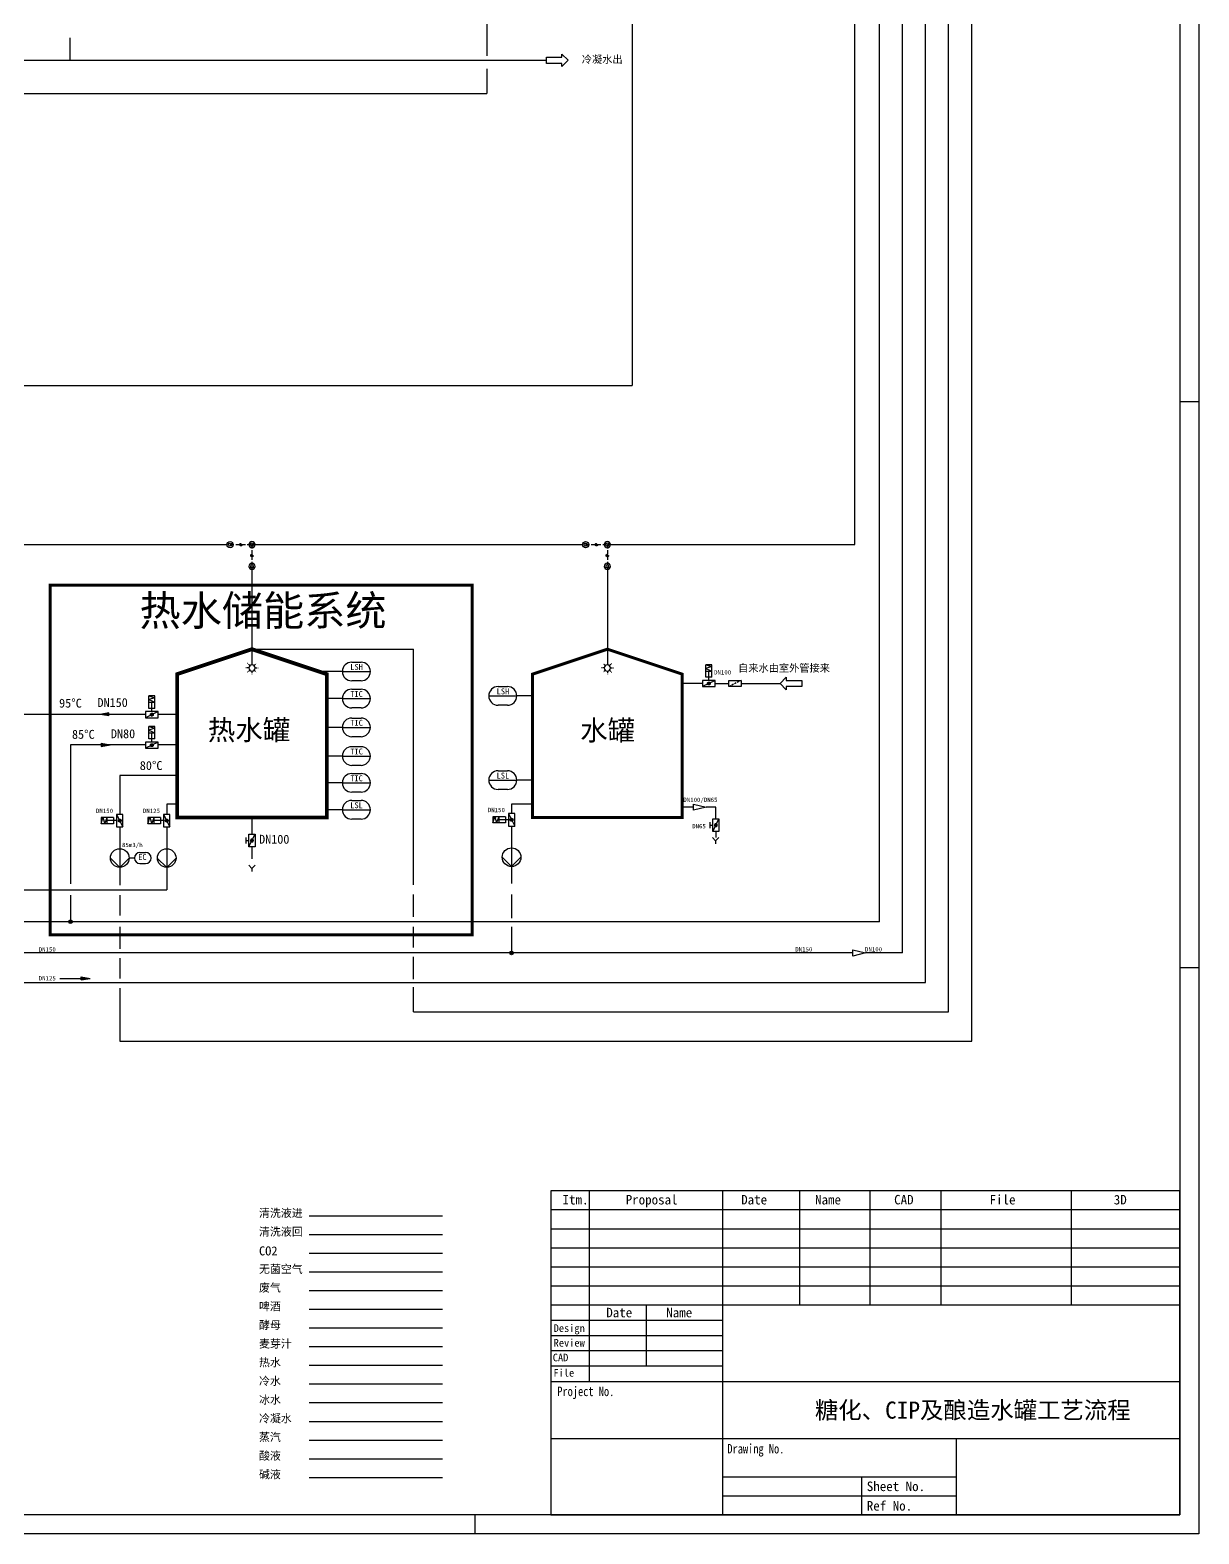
# Model space of a CAD drawing. Header units: millimetres. Extents: x 702 to 1891, y -286 to 555.
# Drawn here: x 1584.3 to 1890.9, y -286.1 to 108.5 of the extents above; entities that cross this region are included whole.
import ezdxf
from ezdxf.enums import TextEntityAlignment as Align

# ---------------------------------------------------------------- set-up
doc = ezdxf.new("R2010")
doc.units = ezdxf.units.MM
doc.header["$MEASUREMENT"] = 0
doc.linetypes.add('1', pattern=[0])
doc.linetypes.add('GESTRICHELT', pattern=[0.75, 0.5, -0.25])
doc.layers.get('0').update_dxf_attribs({"linetype": 'CONTINUOUS'})
for name, color, linetype in [('CIP', 24, 'CONTINUOUS'), ('DUENN', 7, 'CONTINUOUS'), ('GESTRICHELT', 6, 'GESTRICHELT'), ('SYMBOLE', 3, 'CONTINUOUS'), ('TEXT', 7, 'CONTINUOUS')]:
    doc.layers.add(name, color=color, linetype=linetype)

# ---------------------------------------------------------------- blocks, each defined once
blk = doc.blocks.new('A$C0B47380F')
for p, q in [((1189, 841), (1189, 0)), ((1184, 836), (1184, 5)), ((1189, 297), (1184, 297)), ((1189, 148.5), (1184, 148.5)), ((1184, 5), (20, 5)), ((999, 5), (999, 0)), ((1189, 0), (0, 0))]:
    blk.add_line(p, q)
blk = doc.blocks.new('P')
at = {"color": 3, "linetype": 'Continuous'}
for p, q in [((0, 2.2), (12.5, 0)), ((0, -2.2), (0, 2.2)), ((0, 1.7), (9.8, 0)), ((0, 1.3), (7.1, 0)), ((0, 0.8), (4.4, 0)), ((0, 0.3), (1.7, 0)), ((0, 0), (12.5, 0)), ((0, -2.2), (12.5, 0)), ((0, -0.3), (1.7, 0)), ((0, -0.8), (4.4, 0)), ((0, -1.3), (7.1, 0)), ((0, -1.7), (9.8, 0))]:
    blk.add_line(p, q, dxfattribs=at)
blk = doc.blocks.new('K667')
at = {"color": 3, "linetype": '1'}
for p, q in [((2.5, 15), (7.5, 15)), ((7.5, 15), (2.5, 13.5)), ((2.5, 5), (2.5, 15)), ((2.5, 13.5), (7.5, 12)), ((7.5, 5), (7.5, 15)), ((0, 2.5), (10, 2.5)), ((0, 2.5), (10, -2.5)), ((0, -2.5), (0, 2.5)), ((7.5, 12), (2.5, 10)), ((7.5, 10), (2.5, 10)), ((2.5, 5), (7.5, 5)), ((3.867323, 0.097151), (3.860403, -0.016551)), ((3.862499, 0.041555), (4.918846, 1.097903)), ((3.862618, -0.099747), (5.060149, 1.097784)), ((3.885673, 0.209575), (3.867323, 0.097151)), ((3.877821, -0.225965), (5.186367, 1.08258)), ((3.884744, 0.205221), (4.75518, 1.075658)), ((3.915266, 0.319575), (3.885673, 0.209575)), ((3.904503, -0.340705), (5.301106, 1.055899)), ((3.955801, 0.426031), (3.915266, 0.319575)), ((3.940591, -0.446038), (5.40644, 1.019811)), ((3.949481, 0.41138), (4.549022, 1.010921)), ((4.006864, 0.527857), (3.955801, 0.426031)), ((3.984798, -0.543252), (5.503654, 0.975603)), ((4.067934, 0.624014), (4.006864, 0.527857)), ((4.036295, -0.633177), (5.593579, 0.924107)), ((4.13839, 0.713524), (4.067934, 0.624014)), ((4.09455, -0.716344), (5.676745, 0.865852)), ((4.217512, 0.795472), (4.13839, 0.713524)), ((4.159246, -0.793069), (5.753471, 0.801156)), ((4.304495, 0.869024), (4.217512, 0.795472)), ((4.230237, -0.863499), (5.823901, 0.730165)), ((4.398451, 0.93343), (4.304495, 0.869024)), ((4.30753, -0.927627), (5.888028, 0.652871)), ((4.391286, -0.985292), (5.945694, 0.569116)), ((4.498423, 0.988033), (4.398451, 0.93343)), ((4.481838, -1.036162), (5.996564, 0.478564)), ((4.603391, 1.032277), (4.498423, 0.988033)), ((4.579739, -1.079682), (6.040084, 0.380662)), ((4.712286, 1.065711), (4.603391, 1.032277)), ((4.685853, -1.114989), (6.075391, 0.274548)), ((4.823997, 1.087993), (4.712286, 1.065711)), ((4.80152, -1.140744), (6.101145, 0.158881)), ((4.937386, 1.098897), (4.823997, 1.087993)), ((4.928909, -1.154777), (6.115178, 0.031493)), ((5.051296, 1.098312), (4.937386, 1.098897)), ((5, 5), (5, 10)), ((5, 2.5), (5, 5)), ((5.164567, 1.086243), (5.051296, 1.098312)), ((5.276043, 1.062813), (5.164567, 1.086243)), ((5.384588, 1.028262), (5.276043, 1.062813)), ((5.489096, 0.982942), (5.384588, 1.028262)), ((5.588502, 0.927313), (5.489096, 0.982942)), ((5.681791, 0.861945), (5.588502, 0.927313)), ((5.768013, 0.787503), (5.681791, 0.861945)), ((5.846289, 0.704745), (5.768013, 0.787503)), ((5.915821, 0.614517), (5.846289, 0.704745)), ((5.975899, 0.517736), (5.915821, 0.614517)), ((6.025913, 0.415391), (5.975899, 0.517736)), ((6.065351, 0.308524), (6.025913, 0.415391)), ((6.093812, 0.198225), (6.065351, 0.308524)), ((6.111005, 0.085618), (6.093812, 0.198225)), ((6.116756, -0.028148), (6.111005, 0.085618)), ((10, 2.5), (10, -2.5)), ((10, -2.5), (0, -2.5)), ((3.860403, -0.016551), (3.864984, -0.13037)), ((3.864984, -0.13037), (3.881019, -0.243148)), ((3.881019, -0.243148), (3.908345, -0.353734)), ((3.908345, -0.353734), (3.946682, -0.461)), ((3.946682, -0.461), (3.995641, -0.563854)), ((3.995641, -0.563854), (4.054722, -0.661247)), ((4.054722, -0.661247), (4.123322, -0.752186)), ((4.123322, -0.752186), (4.200743, -0.835743)), ((4.200743, -0.835743), (4.286196, -0.911068)), ((4.286196, -0.911068), (4.378808, -0.977392)), ((4.378808, -0.977392), (4.477636, -1.034039)), ((4.477636, -1.034039), (4.581673, -1.080431)), ((4.581673, -1.080431), (4.689857, -1.116097)), ((4.689857, -1.116097), (4.801087, -1.140671)), ((4.801087, -1.140671), (4.914227, -1.153904)), ((4.914227, -1.153904), (5.028126, -1.15566)), ((5.028126, -1.15566), (5.14162, -1.145922)), ((5.07183, -1.153276), (6.113678, -0.111429)), ((5.14162, -1.145922), (5.253555, -1.124789)), ((5.238125, -1.128403), (6.088805, -0.277723)), ((5.253555, -1.124789), (5.362787, -1.092477)), ((5.362787, -1.092477), (5.468205, -1.049314)), ((5.450509, -1.05744), (6.017842, -0.490107)), ((5.468205, -1.049314), (5.568733, -0.995741)), ((5.568733, -0.995741), (5.663346, -0.932304)), ((5.663346, -0.932304), (5.75108, -0.85965)), ((5.75108, -0.85965), (5.831041, -0.77852)), ((5.831041, -0.77852), (5.902413, -0.689739)), ((5.902413, -0.689739), (5.964469, -0.594215)), ((5.964469, -0.594215), (6.016575, -0.492919)), ((6.016575, -0.492919), (6.058202, -0.386886)), ((6.058202, -0.386886), (6.088925, -0.277195)), ((6.088925, -0.277195), (6.108429, -0.164966)), ((6.108429, -0.164966), (6.116517, -0.051341)), ((6.116517, -0.051341), (6.116756, -0.028148))]:
    blk.add_line(p, q, dxfattribs=at)
blk = doc.blocks.new('00582')
at = {"layer": 'SYMBOLE'}
for p, q in [((-2.5, 2.5), (0, 0)), ((0, 0), (2.5, 2.5)), ((0, 0), (0, -2.5))]:
    blk.add_line(p, q, dxfattribs=at)
blk = doc.blocks.new('K587')
at = {"color": 3, "linetype": '1'}
for p, q in [((0, 2.5), (10, 2.5)), ((0, -2.5), (0, 2.5)), ((0, 2.5), (4, 0.5)), ((2.5, 4.5), (7.5, 4.5)), ((3.867323, 0.097151), (3.860403, -0.016551)), ((3.862499, 0.041555), (4.918846, 1.097903)), ((3.862618, -0.099747), (5.060149, 1.097784)), ((3.885673, 0.209575), (3.867323, 0.097151)), ((3.877821, -0.225965), (5.186367, 1.08258)), ((3.884744, 0.205221), (4.75518, 1.075658)), ((3.915266, 0.319575), (3.885673, 0.209575)), ((3.904503, -0.340705), (5.301106, 1.055899)), ((3.955801, 0.426031), (3.915266, 0.319575)), ((3.940591, -0.446038), (5.40644, 1.019811)), ((3.949481, 0.41138), (4.549022, 1.010921)), ((4.006864, 0.527857), (3.955801, 0.426031)), ((3.984798, -0.543252), (5.503654, 0.975603)), ((4.067934, 0.624014), (4.006864, 0.527857)), ((4.036295, -0.633177), (5.593579, 0.924107)), ((4.13839, 0.713524), (4.067934, 0.624014)), ((4.09455, -0.716344), (5.676745, 0.865852)), ((4.217512, 0.795472), (4.13839, 0.713524)), ((4.159246, -0.793069), (5.753471, 0.801156)), ((4.304495, 0.869024), (4.217512, 0.795472)), ((4.230237, -0.863499), (5.823901, 0.730165)), ((4.398451, 0.93343), (4.304495, 0.869024)), ((4.30753, -0.927627), (5.888028, 0.652871)), ((4.391286, -0.985292), (5.945694, 0.569116)), ((4.498423, 0.988033), (4.398451, 0.93343)), ((4.481838, -1.036162), (5.996564, 0.478564)), ((4.603391, 1.032277), (4.498423, 0.988033)), ((4.579739, -1.079682), (6.040084, 0.380662)), ((4.712286, 1.065711), (4.603391, 1.032277)), ((4.685853, -1.114989), (6.075391, 0.274548)), ((4.823997, 1.087993), (4.712286, 1.065711)), ((4.80152, -1.140744), (6.101145, 0.158881)), ((4.937386, 1.098897), (4.823997, 1.087993)), ((4.928909, -1.154777), (6.115178, 0.031493)), ((5.051296, 1.098312), (4.937386, 1.098897)), ((5, 4.5), (5, 2.5)), ((5.164567, 1.086243), (5.051296, 1.098312)), ((5.276043, 1.062813), (5.164567, 1.086243)), ((5.384588, 1.028262), (5.276043, 1.062813)), ((5.489096, 0.982942), (5.384588, 1.028262)), ((5.588502, 0.927313), (5.489096, 0.982942)), ((5.681791, 0.861945), (5.588502, 0.927313)), ((5.768013, 0.787503), (5.681791, 0.861945)), ((5.846289, 0.704745), (5.768013, 0.787503)), ((5.915821, 0.614517), (5.846289, 0.704745)), ((5.975899, 0.517736), (5.915821, 0.614517)), ((6.025913, 0.415391), (5.975899, 0.517736)), ((6.065351, 0.308524), (6.025913, 0.415391)), ((6.093812, 0.198225), (6.065351, 0.308524)), ((6.111005, 0.085618), (6.093812, 0.198225)), ((6.116756, -0.028148), (6.111005, 0.085618)), ((10, 2.5), (10, -2.5)), ((10, -2.5), (0, -2.5)), ((3.860403, -0.016551), (3.864984, -0.13037)), ((3.864984, -0.13037), (3.881019, -0.243148)), ((3.881019, -0.243148), (3.908345, -0.353734)), ((3.908345, -0.353734), (3.946682, -0.461)), ((3.946682, -0.461), (3.995641, -0.563854)), ((3.995641, -0.563854), (4.054722, -0.661247)), ((4.054722, -0.661247), (4.123322, -0.752186)), ((4.123322, -0.752186), (4.200743, -0.835743)), ((4.200743, -0.835743), (4.286196, -0.911068)), ((4.286196, -0.911068), (4.378808, -0.977392)), ((4.378808, -0.977392), (4.477636, -1.034039)), ((4.477636, -1.034039), (4.581673, -1.080431)), ((4.581673, -1.080431), (4.689857, -1.116097)), ((4.689857, -1.116097), (4.801087, -1.140671)), ((4.801087, -1.140671), (4.914227, -1.153904)), ((4.914227, -1.153904), (5.028126, -1.15566)), ((5.028126, -1.15566), (5.14162, -1.145922)), ((5.07183, -1.153276), (6.113678, -0.111429)), ((5.14162, -1.145922), (5.253555, -1.124789)), ((5.238125, -1.128403), (6.088805, -0.277723)), ((5.253555, -1.124789), (5.362787, -1.092477)), ((5.362787, -1.092477), (5.468205, -1.049314)), ((5.450509, -1.05744), (6.017842, -0.490107)), ((5.468205, -1.049314), (5.568733, -0.995741)), ((5.568733, -0.995741), (5.663346, -0.932304)), ((5.663346, -0.932304), (5.75108, -0.85965)), ((5.75108, -0.85965), (5.831041, -0.77852)), ((5.831041, -0.77852), (5.902413, -0.689739)), ((5.902413, -0.689739), (5.964469, -0.594215)), ((5.964469, -0.594215), (6.016575, -0.492919)), ((6, -0.5), (10, -2.5)), ((6.016575, -0.492919), (6.058202, -0.386886)), ((6.058202, -0.386886), (6.088925, -0.277195)), ((6.088925, -0.277195), (6.108429, -0.164966)), ((6.108429, -0.164966), (6.116517, -0.051341)), ((6.116517, -0.051341), (6.116756, -0.028148))]:
    blk.add_line(p, q, dxfattribs=at)
blk = doc.blocks.new('P501')
at = {"color": 3}
for radius in [2.5, 1.25]:
    blk.add_circle((0, 0), radius, dxfattribs=at)
blk = doc.blocks.new('T961')
at = {"color": 6, "linetype": 'GESTRICHELT', "ltscale": 3}
for p, q in [((-2.5, 0), (-5, 0)), ((-1.8, 1.8), (-3.5, 3.5)), ((1.8, 1.8), (3.5, 3.5)), ((2.5, 0), (5, 0)), ((-1.8, -1.8), (-3.5, -3.5)), ((0, -2.5), (0, -5)), ((1.8, -1.8), (3.5, -3.5))]:
    blk.add_line(p, q, dxfattribs=at)
at = {"color": 3}
blk.add_circle((0, 0), 2.5, dxfattribs=at)

msp = doc.modelspace()

# ---------------------------------------------------------------- hatches: boundary and pattern name
h = msp.add_hatch(color=6)
h.paths.add_polyline_path([(1639.29, -26.48, -1), (1639.94, -26.48)])
h.paths.add_polyline_path([(1639.29, -26.48), (1639.94, -26.48, -1)])
h.paths.add_polyline_path([(1642.48, -29.01, -0.414214), (1642.8, -29.34, -0.414214), (1642.48, -29.67)])
h.paths.add_polyline_path([(1642.48, -29.67, -0.414214), (1642.15, -29.34, -0.414214), (1642.48, -29.01)])
h = msp.add_hatch(color=6)
h.paths.add_polyline_path([(1732.55, -26.48, -1), (1733.2, -26.48)])
h.paths.add_polyline_path([(1732.55, -26.48), (1733.2, -26.48, -1)])
h.paths.add_polyline_path([(1735.73, -29.01, -0.414214), (1736.06, -29.34, -0.414214), (1735.73, -29.67)])
h.paths.add_polyline_path([(1735.73, -29.67, -0.414214), (1735.41, -29.34, -0.414214), (1735.73, -29.01)])
at = {"layer": 'TEXT'}
for points in [[(1595.38, -125.45, 1), (1594.43, -125.45, 1)], [(1711.07, -133.62, 1), (1710.12, -133.62, 1)]]:
    msp.add_hatch(color=256, dxfattribs=at).paths.add_polyline_path(points)

# ---------------------------------------------------------------- linework, layer by layer
at = {"color": 4}
for p, q in [((1831.32, -156.78), (1831.32, 446.94)), ((1825.24, -149.06), (1825.24, 435.34)), ((1819.22, -141.34), (1819.22, 383.88)), ((1807.11, -125.45), (1807.11, 370.04)), ((1742.19, 178.85), (1742.19, 15.29)), ((1462.72, 15.29), (1742.19, 15.29)), ((1642.48, -53.93), (1684.88, -53.93)), ((1684.88, -115.74), (1684.88, -53.93)), ((1599.81, -71.02), (1581.78, -71.02)), ((1614.57, -71.02), (1599.81, -71.02)), ((1604.95, -70.6), (1602.62, -71.02)), ((1604.95, -71.02), (1602.62, -71.02)), ((1604.95, -71.43), (1602.62, -71.02)), ((1604.95, -70.69), (1603.12, -71.02)), ((1604.95, -71.34), (1603.12, -71.02)), ((1604.95, -70.78), (1603.63, -71.02)), ((1604.95, -71.25), (1603.63, -71.02)), ((1604.95, -70.87), (1604.13, -71.02)), ((1604.95, -71.16), (1604.13, -71.02)), ((1604.95, -70.96), (1604.64, -71.02)), ((1604.95, -71.07), (1604.64, -71.02)), ((1604.95, -71.43), (1604.95, -70.6)), ((1622.85, -71.02), (1617.85, -71.02)), ((1602.91, -78.62), (1605.24, -79.03)), ((1602.91, -78.62), (1602.91, -79.44)), ((1602.91, -78.71), (1604.74, -79.03)), ((1602.91, -78.8), (1604.23, -79.03)), ((1602.91, -78.89), (1603.73, -79.03)), ((1594.9, -79.03), (1594.9, -115.5)), ((1614.57, -79.03), (1594.9, -79.03)), ((1602.91, -78.97), (1603.22, -79.03)), ((1602.91, -79.03), (1605.24, -79.03)), ((1602.91, -79.35), (1604.74, -79.03)), ((1602.91, -79.26), (1604.23, -79.03)), ((1602.91, -79.18), (1603.73, -79.03)), ((1602.91, -79.09), (1603.22, -79.03)), ((1602.91, -79.44), (1605.24, -79.03)), ((1622.85, -79.03), (1617.85, -79.03)), ((1607.79, -87.05), (1607.79, -97.24)), ((1622.85, -87.05), (1607.79, -87.05)), ((1622.72, -94.57), (1620.11, -94.57)), ((1620.11, -94.57), (1620.11, -97.24)), ((1607.79, -100.56), (1607.79, -106.27)), ((1620.11, -100.56), (1620.11, -106.27)), ((1607.79, -111.18), (1607.79, -115.86)), ((1620.11, -111.18), (1620.11, -117.05)), ((1496.78, -117.05), (1620.11, -117.05)), ((1684.88, -124.13), (1684.88, -118.25)), ((1594.9, -118.47), (1594.9, -125.45)), ((1607.79, -118.47), (1607.79, -123.83)), ((1807.11, -125.45), (1048.12, -125.45)), ((1607.79, -126.73), (1607.79, -132.53)), ((1684.88, -132.18), (1684.88, -126.74)), ((1607.79, -134.96), (1607.79, -140.33)), ((1684.88, -140.47), (1684.88, -134.64)), ((1470.84, -141.34), (1819.22, -141.34)), ((1607.79, -142.84), (1607.79, -156.78)), ((1684.88, -149.06), (1684.88, -142.59)), ((1684.88, -149.06), (1825.24, -149.06)), ((1607.79, -156.78), (1831.32, -156.78)), ((1657.47, -241.82), (1692.47, -241.82))]:
    msp.add_line(p, q, dxfattribs=at)
at = {"color": 163}
for p, q in [((1813.13, -133.62), (1813.13, 376.96)), ((1760.72, -62.92), (1755.34, -62.92)), ((1763.99, -62.92), (1767.58, -62.92)), ((1770.85, -62.92), (1781.02, -62.92)), ((1710.59, -94.57), (1710.59, -97.06)), ((1715.98, -94.57), (1710.59, -94.57)), ((1710.59, -100.33), (1710.59, -105.04)), ((1710.59, -100.35), (1710.59, -106.05)), ((1710.59, -110.96), (1710.59, -115.37)), ((1710.59, -118.25), (1710.59, -124.46)), ((1710.59, -126.74), (1710.59, -133.62)), ((1800.13, -133.62), (1558.17, -133.62)), ((1813.13, -133.62), (1803.4, -133.62)), ((1657.47, -246.72), (1692.47, -246.72))]:
    msp.add_line(p, q, dxfattribs=at)
at = {"color": 42}
for p, q in [((1704.11, 179.07), (1704.11, 101.73)), ((1704.11, 98.39), (1704.11, 91.86)), ((1307.21, 91.86), (1704.11, 91.86)), ((1657.47, -207.52), (1692.47, -207.52))]:
    msp.add_line(p, q, dxfattribs=at)
at = {"color": 111}
for p, q in [((1594.74, 106.51), (1594.74, 100.61)), ((1014.88, 100.6), (1719.71, 100.6)), ((1657.47, -256.52), (1692.47, -256.52))]:
    msp.add_line(p, q, dxfattribs=at)
at = {"color": 141}
for p, q in [((1719.71, 99.78), (1719.71, 101.42)), ((1719.71, 101.42), (1723.79, 101.42)), ((1723.79, 99.78), (1719.71, 99.78)), ((1723.79, 102.23), (1725.43, 100.6)), ((1723.79, 101.42), (1723.79, 102.23)), ((1725.43, 100.6), (1723.79, 98.96)), ((1723.79, 98.96), (1723.79, 99.78)), ((1781.02, -62.92), (1782.65, -61.29)), ((1782.65, -64.56), (1781.02, -62.92)), ((1782.65, -61.29), (1782.65, -62.11)), ((1782.65, -62.11), (1786.74, -62.11)), ((1786.74, -62.11), (1786.74, -63.74)), ((1782.65, -63.74), (1782.65, -64.56)), ((1786.74, -63.74), (1782.65, -63.74))]:
    msp.add_line(p, q, dxfattribs=at)
at = {"color": 3, "linetype": '1'}
for p, q in [((1767.58, -63.74), (1767.58, -62.11)), ((1767.58, -62.11), (1770.85, -62.11)), ((1770.85, -62.11), (1770.85, -63.74)), ((1615.39, -66.18), (1617.03, -66.67)), ((1617.03, -66.18), (1615.39, -66.18)), ((1615.39, -69.45), (1615.39, -66.18)), ((1617.03, -66.67), (1615.39, -67.16)), ((1617.03, -69.45), (1617.03, -66.18)), ((1770.85, -63.74), (1767.58, -63.74)), ((1614.57, -70.27), (1614.57, -71.9)), ((1617.85, -70.27), (1614.57, -71.9)), ((1617.85, -70.27), (1614.57, -70.27)), ((1615.39, -67.16), (1617.03, -67.81)), ((1615.39, -67.81), (1617.03, -67.81)), ((1617.03, -69.45), (1615.39, -69.45)), ((1615.85, -71.02), (1615.86, -70.98)), ((1615.85, -71.06), (1615.85, -71.02)), ((1615.86, -70.98), (1615.87, -70.95)), ((1616.31, -71.45), (1615.86, -70.99)), ((1615.87, -70.95), (1615.89, -70.91)), ((1616.35, -71.44), (1615.87, -70.96)), ((1616.38, -71.42), (1615.88, -70.93)), ((1615.89, -70.91), (1615.91, -70.88)), ((1616.41, -71.41), (1615.9, -70.9)), ((1615.91, -70.88), (1615.93, -70.85)), ((1616.44, -71.39), (1615.92, -70.87)), ((1615.93, -70.85), (1615.96, -70.83)), ((1616.46, -71.37), (1615.94, -70.85)), ((1615.96, -70.83), (1615.99, -70.8)), ((1616.48, -71.34), (1615.96, -70.82)), ((1615.99, -70.8), (1616.02, -70.78)), ((1616.51, -71.32), (1615.99, -70.8)), ((1616.02, -70.78), (1616.05, -70.76)), ((1616.52, -71.29), (1616.02, -70.78)), ((1616.54, -71.26), (1616.04, -70.77)), ((1616.05, -70.76), (1616.08, -70.75)), ((1616.08, -70.75), (1616.12, -70.74)), ((1616.56, -71.23), (1616.08, -70.75)), ((1616.57, -71.2), (1616.11, -70.74)), ((1616.12, -70.74), (1616.16, -70.73)), ((1616.58, -71.16), (1616.15, -70.73)), ((1616.16, -70.73), (1616.19, -70.73)), ((1616.19, -70.73), (1616.23, -70.72)), ((1616.58, -71.12), (1616.19, -70.73)), ((1616.21, -69.45), (1616.21, -67.81)), ((1616.21, -70.27), (1616.21, -69.45)), ((1616.23, -70.72), (1616.27, -70.73)), ((1616.58, -71.07), (1616.24, -70.73)), ((1616.27, -70.73), (1616.3, -70.74)), ((1616.57, -71.02), (1616.29, -70.73)), ((1616.3, -70.74), (1616.34, -70.75)), ((1616.34, -70.75), (1616.37, -70.76)), ((1616.55, -70.95), (1616.36, -70.75)), ((1616.37, -70.76), (1616.41, -70.78)), ((1616.41, -70.78), (1616.44, -70.8)), ((1616.44, -70.8), (1616.47, -70.82)), ((1616.47, -70.82), (1616.49, -70.85)), ((1616.49, -70.85), (1616.51, -70.88)), ((1616.51, -70.88), (1616.53, -70.91)), ((1616.53, -70.91), (1616.55, -70.94)), ((1616.55, -70.94), (1616.56, -70.98)), ((1616.56, -70.98), (1616.57, -71.02)), ((1616.57, -71.02), (1616.58, -71.05)), ((1617.85, -71.9), (1617.85, -70.27)), ((1614.57, -71.9), (1617.85, -71.9)), ((1615.39, -74.19), (1617.03, -74.68)), ((1617.03, -74.19), (1615.39, -74.19)), ((1615.39, -77.46), (1615.39, -74.19)), ((1617.03, -74.68), (1615.39, -75.17)), ((1615.84, -71.09), (1615.85, -71.06)), ((1616.23, -71.46), (1615.84, -71.07)), ((1615.84, -71.1), (1615.84, -71.09)), ((1615.85, -71.14), (1615.84, -71.1)), ((1616.27, -71.46), (1615.85, -71.03)), ((1616.19, -71.46), (1615.85, -71.12)), ((1615.85, -71.17), (1615.85, -71.14)), ((1615.86, -71.21), (1615.85, -71.17)), ((1616.13, -71.45), (1615.85, -71.18)), ((1615.88, -71.25), (1615.86, -71.21)), ((1616.06, -71.43), (1615.88, -71.24)), ((1615.89, -71.28), (1615.88, -71.25)), ((1615.91, -71.31), (1615.89, -71.28)), ((1615.94, -71.34), (1615.91, -71.31)), ((1615.96, -71.37), (1615.94, -71.34)), ((1615.99, -71.39), (1615.96, -71.37)), ((1616.02, -71.41), (1615.99, -71.39)), ((1616.06, -71.43), (1616.02, -71.41)), ((1616.09, -71.44), (1616.06, -71.43)), ((1616.13, -71.45), (1616.09, -71.44)), ((1616.16, -71.46), (1616.13, -71.45)), ((1616.2, -71.46), (1616.16, -71.46)), ((1616.24, -71.46), (1616.2, -71.46)), ((1616.27, -71.46), (1616.24, -71.46)), ((1616.31, -71.45), (1616.27, -71.46)), ((1616.35, -71.44), (1616.31, -71.45)), ((1616.38, -71.42), (1616.35, -71.44)), ((1616.41, -71.4), (1616.38, -71.42)), ((1616.44, -71.38), (1616.41, -71.4)), ((1616.47, -71.36), (1616.44, -71.38)), ((1616.5, -71.33), (1616.47, -71.36)), ((1616.52, -71.3), (1616.5, -71.33)), ((1616.54, -71.27), (1616.52, -71.3)), ((1616.55, -71.24), (1616.54, -71.27)), ((1616.57, -71.2), (1616.55, -71.24)), ((1616.58, -71.16), (1616.57, -71.2)), ((1616.58, -71.05), (1616.58, -71.09)), ((1616.58, -71.09), (1616.58, -71.13)), ((1616.58, -71.13), (1616.58, -71.16)), ((1617.03, -77.46), (1617.03, -74.19)), ((1614.57, -78.28), (1614.57, -79.92)), ((1617.85, -78.28), (1614.57, -79.92)), ((1617.85, -78.28), (1614.57, -78.28)), ((1615.39, -75.17), (1617.03, -75.83)), ((1615.39, -75.83), (1617.03, -75.83)), ((1617.03, -77.46), (1615.39, -77.46)), ((1615.89, -78.93), (1615.91, -78.9)), ((1616.41, -79.42), (1615.9, -78.91)), ((1615.91, -78.9), (1615.93, -78.87)), ((1616.44, -79.4), (1615.92, -78.89)), ((1615.93, -78.87), (1615.96, -78.84)), ((1616.46, -79.38), (1615.94, -78.86)), ((1615.96, -78.84), (1615.99, -78.82)), ((1616.48, -79.36), (1615.96, -78.84)), ((1615.99, -78.82), (1616.02, -78.8)), ((1616.51, -79.33), (1615.99, -78.82)), ((1616.02, -78.8), (1616.05, -78.78)), ((1616.52, -79.31), (1616.02, -78.8)), ((1616.54, -79.28), (1616.04, -78.78)), ((1616.05, -78.78), (1616.08, -78.76)), ((1616.08, -78.76), (1616.12, -78.75)), ((1616.56, -79.25), (1616.08, -78.77)), ((1616.57, -79.21), (1616.11, -78.75)), ((1616.12, -78.75), (1616.16, -78.74)), ((1616.58, -79.17), (1616.15, -78.75)), ((1616.16, -78.74), (1616.19, -78.74)), ((1616.58, -79.13), (1616.19, -78.74)), ((1616.19, -78.74), (1616.23, -78.74)), ((1616.21, -77.46), (1616.21, -75.83)), ((1616.21, -78.28), (1616.21, -77.46)), ((1616.23, -78.74), (1616.27, -78.74)), ((1616.58, -79.09), (1616.24, -78.74)), ((1616.27, -78.74), (1616.3, -78.75)), ((1616.57, -79.03), (1616.29, -78.75)), ((1616.3, -78.75), (1616.34, -78.76)), ((1616.34, -78.76), (1616.37, -78.78)), ((1616.55, -78.96), (1616.36, -78.77)), ((1616.37, -78.78), (1616.41, -78.79)), ((1616.41, -78.79), (1616.44, -78.81)), ((1616.44, -78.81), (1616.47, -78.84)), ((1616.47, -78.84), (1616.49, -78.87)), ((1616.49, -78.87), (1616.51, -78.9)), ((1616.51, -78.9), (1616.53, -78.93)), ((1617.85, -79.92), (1617.85, -78.28)), ((1614.57, -79.92), (1617.85, -79.92)), ((1615.84, -79.11), (1615.85, -79.07)), ((1616.23, -79.48), (1615.84, -79.09)), ((1615.84, -79.12), (1615.84, -79.11)), ((1615.85, -79.15), (1615.84, -79.12)), ((1615.85, -79.03), (1615.86, -79)), ((1615.85, -79.07), (1615.85, -79.03)), ((1616.27, -79.47), (1615.85, -79.05)), ((1616.19, -79.48), (1615.85, -79.14)), ((1615.85, -79.19), (1615.85, -79.15)), ((1616.13, -79.47), (1615.85, -79.19)), ((1615.86, -79.23), (1615.85, -79.19)), ((1615.86, -79), (1615.87, -78.96)), ((1616.31, -79.46), (1615.86, -79.01)), ((1615.88, -79.26), (1615.86, -79.23)), ((1615.87, -78.96), (1615.89, -78.93)), ((1616.35, -79.45), (1615.87, -78.97)), ((1616.38, -79.44), (1615.88, -78.94)), ((1616.06, -79.45), (1615.88, -79.26)), ((1615.89, -79.29), (1615.88, -79.26)), ((1615.91, -79.32), (1615.89, -79.29)), ((1615.94, -79.35), (1615.91, -79.32)), ((1615.96, -79.38), (1615.94, -79.35)), ((1615.99, -79.4), (1615.96, -79.38)), ((1616.02, -79.42), (1615.99, -79.4)), ((1616.06, -79.44), (1616.02, -79.42)), ((1616.09, -79.46), (1616.06, -79.44)), ((1616.13, -79.47), (1616.09, -79.46)), ((1616.16, -79.47), (1616.13, -79.47)), ((1616.2, -79.48), (1616.16, -79.47)), ((1616.24, -79.48), (1616.2, -79.48)), ((1616.27, -79.47), (1616.24, -79.48)), ((1616.31, -79.46), (1616.27, -79.47)), ((1616.35, -79.45), (1616.31, -79.46)), ((1616.38, -79.44), (1616.35, -79.45)), ((1616.41, -79.42), (1616.38, -79.44)), ((1616.44, -79.4), (1616.41, -79.42)), ((1616.47, -79.37), (1616.44, -79.4)), ((1616.5, -79.35), (1616.47, -79.37)), ((1616.52, -79.32), (1616.5, -79.35)), ((1616.54, -79.28), (1616.52, -79.32)), ((1616.53, -78.93), (1616.55, -78.96)), ((1616.55, -79.25), (1616.54, -79.28)), ((1616.55, -78.96), (1616.56, -78.99)), ((1616.57, -79.21), (1616.55, -79.25)), ((1616.56, -78.99), (1616.57, -79.03)), ((1616.57, -79.03), (1616.58, -79.07)), ((1616.58, -79.18), (1616.57, -79.21)), ((1616.58, -79.07), (1616.58, -79.1)), ((1616.58, -79.1), (1616.58, -79.14)), ((1616.58, -79.14), (1616.58, -79.18)), ((1758.33, -96.2), (1758.33, -94.56)), ((1758.33, -94.56), (1761.61, -95.38)), ((1761.61, -95.38), (1758.33, -96.2)), ((1641.65, -105.75), (1641.65, -102.48)), ((1641.65, -102.48), (1643.28, -102.48)), ((1642.63, -103.79), (1643.28, -102.48)), ((1643.28, -102.48), (1643.28, -105.75)), ((1607.79, -106.27), (1607.79, -111.18)), ((1620.11, -106.27), (1620.11, -111.18)), ((1640.99, -104.94), (1640.99, -103.3)), ((1640.99, -104.12), (1641.65, -104.12)), ((1641.65, -105.75), (1642.3, -104.45)), ((1643.28, -105.75), (1641.65, -105.75)), ((1642.11, -104.06), (1642.1, -104.1)), ((1642.1, -104.1), (1642.1, -104.14)), ((1642.5, -104.49), (1642.1, -104.1)), ((1642.45, -104.49), (1642.1, -104.14)), ((1642.1, -104.14), (1642.11, -104.18)), ((1642.12, -104.03), (1642.11, -104.06)), ((1642.54, -104.49), (1642.11, -104.06)), ((1642.11, -104.18), (1642.12, -104.21)), ((1642.4, -104.48), (1642.11, -104.2)), ((1642.13, -103.99), (1642.12, -104.03)), ((1642.58, -104.48), (1642.12, -104.02)), ((1642.12, -104.21), (1642.13, -104.25)), ((1642.14, -103.96), (1642.13, -103.99)), ((1642.61, -104.46), (1642.13, -103.99)), ((1642.13, -104.25), (1642.14, -104.28)), ((1642.33, -104.46), (1642.13, -104.27)), ((1642.16, -103.93), (1642.14, -103.96)), ((1642.64, -104.45), (1642.14, -103.95)), ((1642.14, -104.28), (1642.16, -104.32)), ((1642.18, -103.9), (1642.16, -103.93)), ((1642.67, -104.43), (1642.16, -103.92)), ((1642.16, -104.32), (1642.18, -104.35)), ((1642.21, -103.87), (1642.18, -103.9)), ((1642.7, -104.41), (1642.18, -103.9)), ((1642.18, -104.35), (1642.2, -104.37)), ((1642.72, -104.39), (1642.2, -103.87)), ((1642.2, -104.37), (1642.23, -104.4)), ((1642.23, -103.84), (1642.21, -103.87)), ((1642.26, -103.82), (1642.23, -103.84)), ((1642.75, -104.37), (1642.23, -103.85)), ((1642.23, -104.4), (1642.26, -104.42)), ((1642.77, -104.34), (1642.25, -103.83)), ((1642.29, -103.8), (1642.26, -103.82)), ((1642.26, -104.42), (1642.29, -104.44)), ((1642.79, -104.32), (1642.28, -103.81)), ((1642.33, -103.78), (1642.29, -103.8)), ((1642.29, -104.44), (1642.32, -104.46)), ((1642.8, -104.29), (1642.31, -103.79)), ((1642.32, -104.46), (1642.36, -104.47)), ((1642.36, -103.77), (1642.33, -103.78)), ((1642.82, -104.26), (1642.34, -103.78)), ((1642.4, -103.76), (1642.36, -103.77)), ((1642.36, -104.47), (1642.4, -104.48)), ((1642.83, -104.22), (1642.37, -103.77)), ((1642.44, -103.75), (1642.4, -103.76)), ((1642.4, -104.48), (1642.43, -104.49)), ((1642.84, -104.18), (1642.41, -103.76)), ((1642.43, -104.49), (1642.47, -104.49)), ((1642.47, -103.75), (1642.44, -103.75)), ((1642.84, -104.14), (1642.45, -103.75)), ((1642.48, -103.75), (1642.47, -103.75)), ((1642.47, -104.49), (1642.51, -104.49)), ((1642.52, -103.76), (1642.48, -103.75)), ((1642.84, -104.09), (1642.5, -103.75)), ((1642.51, -104.49), (1642.54, -104.48)), ((1642.55, -103.76), (1642.52, -103.76)), ((1642.54, -104.48), (1642.58, -104.48)), ((1642.59, -103.77), (1642.55, -103.76)), ((1642.83, -104.04), (1642.55, -103.76)), ((1642.58, -104.48), (1642.61, -104.46)), ((1642.63, -103.79), (1642.59, -103.77)), ((1642.61, -104.46), (1642.65, -104.45)), ((1642.81, -103.97), (1642.62, -103.79)), ((1642.66, -103.8), (1642.63, -103.79)), ((1642.65, -104.45), (1642.68, -104.43)), ((1642.69, -103.82), (1642.66, -103.8)), ((1642.68, -104.43), (1642.71, -104.41)), ((1642.72, -103.85), (1642.69, -103.82)), ((1642.71, -104.41), (1642.74, -104.38)), ((1642.75, -103.87), (1642.72, -103.85)), ((1642.74, -104.38), (1642.76, -104.35)), ((1642.77, -103.9), (1642.75, -103.87)), ((1642.76, -104.35), (1642.78, -104.32)), ((1642.79, -103.93), (1642.77, -103.9)), ((1642.78, -104.32), (1642.8, -104.29)), ((1642.81, -103.97), (1642.79, -103.93)), ((1642.8, -104.29), (1642.82, -104.26)), ((1642.82, -104), (1642.81, -103.97)), ((1642.83, -104.04), (1642.82, -104)), ((1642.82, -104.26), (1642.83, -104.22)), ((1642.84, -104.07), (1642.83, -104.04)), ((1642.83, -104.22), (1642.84, -104.18)), ((1642.84, -104.11), (1642.84, -104.07)), ((1642.84, -104.15), (1642.84, -104.11)), ((1642.84, -104.18), (1642.84, -104.15)), ((1710.59, -106.05), (1710.59, -110.96)), ((1607.79, -111.18), (1605.33, -108.72)), ((1607.79, -111.18), (1610.24, -108.72)), ((1620.11, -111.18), (1617.65, -108.72)), ((1620.11, -111.18), (1622.56, -108.72)), ((1710.59, -110.96), (1708.14, -108.51)), ((1710.59, -110.96), (1713.05, -108.51)), ((1800.13, -134.44), (1800.13, -132.81)), ((1800.13, -132.81), (1803.4, -133.62)), ((1803.4, -133.62), (1800.13, -134.44))]:
    msp.add_line(p, q, dxfattribs=at)
at = {"color": 6, "linetype": 'GESTRICHELT'}
msp.add_line((1770.85, -62.11), (1767.58, -63.74), dxfattribs=at)
for p, q in [((1662.1, -98.09), (1622.85, -98.09)), ((1592.11, -140.29), (1597.67, -140.29)), ((1885.92, -196.06), (1720.92, -196.06)), ((1720.92, -196.06), (1720.92, -281.06)), ((1720.92, -196.06), (1720.92, -226.06)), ((1730.92, -196.06), (1730.92, -246.06)), ((1765.92, -196.06), (1765.92, -226.06)), ((1786.09, -196.06), (1786.09, -226.06)), ((1804.58, -196.06), (1804.58, -226.06)), ((1823.2, -196.06), (1823.2, -226.06)), ((1857.41, -196.06), (1857.41, -226.06)), ((1885.92, -281.06), (1885.92, -196.06)), ((1885.92, -281.06), (1885.92, -196.06)), ((1885.92, -201.06), (1720.92, -201.06)), ((1885.92, -206.06), (1720.92, -206.06)), ((1885.92, -211.06), (1720.92, -211.06)), ((1885.92, -216.06), (1720.92, -216.06)), ((1885.92, -221.06), (1720.92, -221.06)), ((1885.92, -226.06), (1720.92, -226.06)), ((1745.92, -226.06), (1745.92, -242.06)), ((1765.92, -226.06), (1765.92, -281.06)), ((1765.92, -226.06), (1765.92, -230.06)), ((1765.92, -230.06), (1720.92, -230.06)), ((1765.92, -234.06), (1720.92, -234.06)), ((1765.92, -238.06), (1720.92, -238.06)), ((1765.92, -242.06), (1720.92, -242.06)), ((1720.92, -246.06), (1885.92, -246.06)), ((1720.92, -261.06), (1885.92, -261.06)), ((1827.28, -281.06), (1827.28, -261.06)), ((1765.92, -271.06), (1827.28, -271.06)), ((1802.49, -281.06), (1802.49, -271.06)), ((1765.92, -276.06), (1827.28, -276.06)), ((1720.92, -281.06), (1885.92, -281.06))]:
    msp.add_line(p, q)
at = {"color": 50}
for p, q in [((1642.48, -98.09), (1642.48, -102.48)), ((1642.48, -105.75), (1642.48, -108.9)), ((1641.66, -110.63), (1642.48, -111.45)), ((1642.48, -111.45), (1643.29, -110.63)), ((1642.48, -111.45), (1642.48, -112.27))]:
    msp.add_line(p, q, dxfattribs=at)
at = {"color": 24}
msp.add_line((1657.47, -202.62), (1692.47, -202.62), dxfattribs=at)
at = {"color": 5}
msp.add_line((1657.47, -212.42), (1692.47, -212.42), dxfattribs=at)
at = {"color": 122}
msp.add_line((1657.47, -217.32), (1692.47, -217.32), dxfattribs=at)
at = {"color": 202}
msp.add_line((1657.47, -222.22), (1692.47, -222.22), dxfattribs=at)
at = {"color": 3}
msp.add_line((1657.47, -227.12), (1692.47, -227.12), dxfattribs=at)
at = {"color": 81}
msp.add_line((1657.47, -232.02), (1692.47, -232.02), dxfattribs=at)
at = {"color": 1}
msp.add_line((1657.47, -236.92), (1692.47, -236.92), dxfattribs=at)
at = {"color": 146}
msp.add_line((1657.47, -251.62), (1692.47, -251.62), dxfattribs=at)
at = {"color": 6}
msp.add_line((1657.47, -261.42), (1692.47, -261.42), dxfattribs=at)
at = {"color": 241}
msp.add_line((1657.47, -266.32), (1692.47, -266.32), dxfattribs=at)
at = {"color": 225}
msp.add_line((1657.47, -271.22), (1692.47, -271.22), dxfattribs=at)
at = {"color": 2, "const_width": 0.792}
msp.add_lwpolyline([(1589.57, -37.12), (1700.22, -37.12), (1700.22, -128.9), (1589.57, -128.9)], close=True, dxfattribs=at)
at = {"color": 50, "const_width": 1}
msp.add_lwpolyline([(1622.85, -60.47), (1642.48, -53.93), (1662.1, -60.47), (1662.1, -98.09), (1622.85, -98.09)], close=True, dxfattribs=at)
at = {"color": 3, "linetype": '1'}
for centre in [(1607.79, -108.72), (1620.11, -108.72), (1710.59, -108.51)]:
    msp.add_circle(centre, 2.45, dxfattribs=at)
at = {"layer": 'CIP'}
for p, q in [((1800.64, -26.48), (1800.64, 361.16)), ((1542.67, -26.48), (1635.93, -26.48)), ((1642.48, -26.48), (1729.19, -26.48)), ((1735.73, -26.48), (1800.64, -26.48)), ((1642.48, -32.2), (1642.48, -58.02)), ((1735.73, -32.2), (1735.73, -58.02)), ((1758.33, -95.38), (1755.42, -95.38)), ((1764.18, -95.38), (1761.61, -95.38)), ((1764.18, -98.45), (1764.18, -95.38)), ((1764.18, -101.72), (1764.18, -103.36))]:
    msp.add_line(p, q, dxfattribs=at)
at = {"layer": 'DUENN', "color": 1}
for p, q in [((1668.65, -57.33), (1671.1, -57.33)), ((1666.19, -59.78), (1660.04, -59.78)), ((1666.19, -59.78), (1673.55, -59.78)), ((1671.1, -62.24), (1668.65, -62.24)), ((1666.19, -66.88), (1662.1, -66.88)), ((1666.19, -66.88), (1673.55, -66.88)), ((1668.65, -64.43), (1671.1, -64.43)), ((1704.6, -66.19), (1711.96, -66.19)), ((1707.05, -63.74), (1709.5, -63.74)), ((1716.04, -66.19), (1711.96, -66.19)), ((1671.1, -69.34), (1668.65, -69.34)), ((1709.5, -68.65), (1707.05, -68.65)), ((1666.19, -74.43), (1662.1, -74.43)), ((1666.19, -74.43), (1673.55, -74.43)), ((1668.65, -71.98), (1671.1, -71.98)), ((1671.1, -76.89), (1668.65, -76.89)), ((1666.19, -81.96), (1662.1, -81.96)), ((1666.19, -81.96), (1673.55, -81.96)), ((1668.65, -79.5), (1671.1, -79.5)), ((1671.1, -84.41), (1668.65, -84.41)), ((1668.65, -86.54), (1671.1, -86.54)), ((1707.05, -85.82), (1709.5, -85.82)), ((1666.19, -88.99), (1662.1, -88.99)), ((1666.19, -88.99), (1673.55, -88.99)), ((1704.6, -88.27), (1711.96, -88.27)), ((1709.5, -90.73), (1707.05, -90.73)), ((1716.04, -88.27), (1711.96, -88.27)), ((1671.1, -91.45), (1668.65, -91.45)), ((1668.65, -93.6), (1671.1, -93.6)), ((1666.19, -96.05), (1662.1, -96.05)), ((1666.19, -96.05), (1673.55, -96.05)), ((1671.1, -98.51), (1668.65, -98.51)), ((1611.63, -108.72), (1610.24, -108.72)), ((1613.1, -107.25), (1614.57, -107.25)), ((1614.57, -110.2), (1613.1, -110.2))]:
    msp.add_line(p, q, dxfattribs=at)
at = {"layer": 'DUENN', "color": 1, "const_width": 0.792}
msp.add_lwpolyline([(1716.11, -98.09), (1716.11, -60.47), (1735.73, -53.93), (1755.36, -60.47), (1755.36, -98.09)], close=True, dxfattribs=at)
at = {"layer": 'DUENN', "color": 1}
for centre, radius, start, end in [((1668.65, -59.78), 2.45, 90, 270), ((1671.1, -59.78), 2.45, 270, 90), ((1668.65, -66.88), 2.45, 90, 270), ((1671.1, -66.88), 2.45, 270, 90), ((1707.05, -66.19), 2.45, 90, 270), ((1709.5, -66.19), 2.45, 270, 90), ((1668.65, -74.43), 2.45, 90, 270), ((1671.1, -74.43), 2.45, 270, 90), ((1668.65, -81.96), 2.45, 90, 270), ((1671.1, -81.96), 2.45, 270, 90), ((1668.65, -88.99), 2.45, 90, 270), ((1671.1, -88.99), 2.45, 270, 90), ((1707.05, -88.27), 2.45, 90, 270), ((1709.5, -88.27), 2.45, 270, 90), ((1668.65, -96.05), 2.45, 90, 270), ((1671.1, -96.05), 2.45, 270, 90), ((1613.1, -108.72), 1.47, 90, 270), ((1614.57, -108.72), 1.47, 270, 90)]:
    msp.add_arc(centre, radius, start, end, dxfattribs=at)
at = {"layer": 'GESTRICHELT', "ltscale": 2}
for p, q in [((1636.75, -26.48), (1642.48, -26.48)), ((1642.48, -26.48), (1642.48, -32.2)), ((1730.01, -26.48), (1735.73, -26.48)), ((1735.73, -26.48), (1735.73, -32.2))]:
    msp.add_line(p, q, dxfattribs=at)
at = {"layer": 'GESTRICHELT', "ltscale": 3}
for centre in [(1639.61, -26.48), (1732.87, -26.48), (1642.48, -29.34), (1735.73, -29.34)]:
    msp.add_circle(centre, 0.327, dxfattribs=at)
at = {"layer": 'TEXT'}
for centre in [(1594.9, -125.45), (1710.59, -133.62)]:
    msp.add_circle(centre, 0.475, dxfattribs=at)

# ---------------------------------------------------------------- block references
msp.add_blockref('A$C0B47380F', (701.92, -286.06))
for name, p, xscale, yscale, zscale in [('P501', (1636.75, -26.48), 0.3271128750489599, 0.3271128750489599, 0.3271128750489599), ('P501', (1642.48, -26.48), -0.3271128750489599, 0.3271128750489599, 0.3271128750489599), ('P501', (1730.01, -26.48), 0.3271128750489599, 0.3271128750489599, 0.3271128750489599), ('P501', (1735.73, -26.48), -0.3271128750489599, 0.3271128750489599, 0.3271128750489599), ('P501', (1642.48, -32.2), -0.3271128750489599, 0.3271128750489599, 0.3271128750489599), ('P501', (1735.73, -32.2), -0.3271128750489599, 0.3271128750489599, 0.3271128750489599), ('T961', (1642.48, -58.83), -0.3271128750489599, 0.3271128750489599, 0.3271128750489599), ('T961', (1735.73, -58.83), -0.3271128750489599, 0.3271128750489599, 0.3271128750489599), ('K667', (1763.99, -62.92), -0.3271128750489599, 0.3271128750489599, 0.3271128750489599), ('00582', (1764.11, -104.18), 0.3271128750489599, 0.3271128750489599, 0.3271128750489599), ('P', (1597.67, -140.29), 0.1869216428851201, 0.1869216428851201, 0.1869216428851201)]:
    msp.add_blockref(name, p, dxfattribs=dict(xscale=xscale, yscale=yscale, zscale=zscale))
at = {"yscale": 0.3271128750489599, "zscale": 0.3271128750489599, "rotation": 89.99999999999999}
for name, p, xscale in [('K667', (1607.79, -97.27), -0.3271128750489599), ('K667', (1620.11, -97.27), -0.3271128750489599), ('K667', (1710.59, -97.06), -0.3271128750489599), ('K587', (1764.18, -101.72), 0.3271128750489599)]:
    msp.add_blockref(name, p, dxfattribs=dict(at, xscale=xscale))

# ---------------------------------------------------------------- texts
for s, height, p in [('95%%DC', 2.337, (1591.88, -69.25)), ('DN150', 2.337, (1601.95, -69.1)), ('DN80', 2.337, (1605.48, -77.28)), ('85%%DC', 2.337, (1595.26, -77.44)), ('80%%DC', 2.337, (1613.05, -85.62)), ('Itm.', 2.5, (1723.97, -199.61)), ('Proposal', 2.5, (1740.53, -199.61)), ('Date', 2.5, (1770.83, -199.61)), ('Name', 2.5, (1790.21, -199.61)), ('CAD', 2.5, (1810.96, -199.61)), ('File', 2.5, (1836, -199.61)), ('3D', 2.5, (1868.58, -199.61)), ('Date', 2.5, (1735.44, -229.23)), ('Name', 2.5, (1751.18, -229.23)), ('Design', 2, (1721.63, -233.06)), ('Review', 2, (1721.63, -236.92)), ('CAD', 2, (1721.4, -240.77)), ('File', 2, (1721.58, -244.8)), ('Sheet No.', 2.5, (1803.78, -274.82)), ('Ref No.', 2.5, (1803.78, -279.94))]:
    msp.add_text(s, height=height).set_placement(p)
at = {"color": 50}
msp.add_text('DN100', height=2.337, dxfattribs=at).set_placement((1644.35, -104.97))
at = {"width": 0.8}
for s, p in [('Project No.', (1722.58, -249.9)), ('Drawing No.', (1767.2, -264.95))]:
    msp.add_text(s, height=2.5, dxfattribs=at).set_placement(p)
at = {"color": 0, "linetype": 'GESTRICHELT', "attachment_point": 5}
for s, insert, char_height, width in [('{\\f宋体|b0|i0|c134|p2;冷凝水出 }', (1734.37, 100.7), 1.9627, 25.7018), ('{\\f宋体|b0|i0|c134|p2;热水储能系统}', (1645.39, -44.25), 7.92, 77.5392), ('\\f宋体|b0|i0|c134|p2;自来水由室外管接来 ', (1782.06, -58.97), 1.9627, 25.7017)]:
    msp.add_mtext(s, dxfattribs=dict(at, insert=insert, char_height=char_height, width=width))
for s, insert, char_height, width, attachment_point in [('\\f宋体|b0|i0|c134|p2;热水罐', (1641.71, -75.42), 5.28, 25.8463, 5), ('\\f宋体|b0|i0|c134|p2;水罐', (1735.79, -75.51), 5.28, 39.6, 5), ('\\f宋体|b0|i0|c134|p2;清洗液进', (1644.33, -200.81), 2.1, 14, 1), ('\\f宋体|b0|i0|c134|p2;清洗液回', (1644.33, -205.71), 2.1, 14, 1), ('\\f宋体|b0|i0|c134|p2;CO2', (1644.33, -210.61), 2.38, 38.203, 1), ('\\f宋体|b0|i0|c134|p2;无菌空气', (1644.33, -215.51), 2.1, 14, 1), ('\\f宋体|b0|i0|c134|p2;废气', (1644.33, -220.41), 2.1, 14, 1), ('\\f宋体|b0|i0|c134|p2;啤酒', (1644.33, -225.31), 2.1, 14, 1), ('\\f宋体|b0|i0|c134|p2;酵母', (1644.33, -230.21), 2.1, 14, 1), ('\\f宋体|b0|i0|c134|p2;麦芽汁', (1644.33, -235.11), 2.1, 14, 1), ('\\f宋体|b0|i0|c134|p2;热水', (1644.33, -240.01), 2.1, 14, 1), ('\\f宋体|b0|i0|c134|p2;冷水', (1644.33, -244.91), 2.1, 14, 1), ('{\\f宋体|b0|i0|c134|p2;冰水}', (1644.33, -249.81), 2.1, 14, 1), ('{\\f宋体|b0|i0|c134|p2;糖化、CIP及酿造水罐工艺流程}', (1790.17, -251.32), 4.5, 100, 1), ('\\f宋体|b0|i0|c134|p2;冷凝水', (1644.33, -254.71), 2.1, 14, 1), ('\\f宋体|b0|i0|c134|p2;蒸汽', (1644.33, -259.61), 2.1, 14, 1), ('\\f宋体|b0|i0|c134|p2;酸液', (1644.33, -264.51), 2.1, 14, 1), ('\\f宋体|b0|i0|c134|p2;碱液', (1644.33, -269.41), 2.1, 14, 1)]:
    msp.add_mtext(s, dxfattribs=dict(insert=insert, char_height=char_height, width=width, attachment_point=attachment_point))
at = {"layer": 'TEXT', "width": 0.9}
for s, p in [('LSH', (1669.92, -58.59)), ('TIC', (1669.92, -65.69)), ('LSH', (1708.32, -65)), ('TIC', (1669.92, -73.24)), ('TIC', (1669.92, -80.77)), ('LSL', (1708.32, -87.08)), ('TIC', (1669.92, -87.8)), ('LSL', (1669.92, -94.86))]:
    msp.add_text(s, height=1.558, dxfattribs=at).set_placement(p, align=Align.MIDDLE_CENTER)
at = {"layer": 'TEXT'}
for s, p in [('DN100', (1763.72, -60.91)), ('DN100/DN65', (1755.66, -94.35)), ('DN150', (1601.55, -97.25)), ('DN125', (1613.87, -97.25)), ('DN150', (1704.36, -97.03)), ('DN65', (1757.97, -101.28)), ('DN150 ', (1586.54, -133.62)), ('DN150', (1785.03, -133.59)), ('DN100', (1803.32, -133.59)), ('DN125', (1586.54, -141.19))]:
    msp.add_text(s, height=1.145, dxfattribs=at).set_placement(p, align=Align.BOTTOM_LEFT)
msp.add_text('85m3/h', height=1.145, dxfattribs=at).set_placement((1608.4, -105.85))
at = {"layer": 'TEXT', "width": 0.9}
msp.add_text('EC', height=1.558, dxfattribs=at).set_placement((1612.65, -109.25))

doc.saveas('drawing.dxf')
